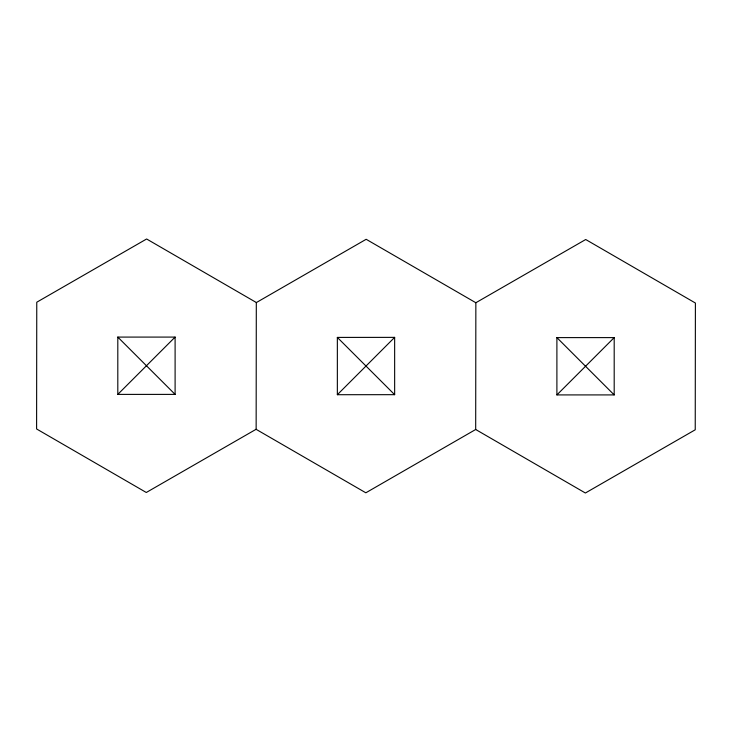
<?xml version="1.0" encoding="UTF-8"?>
<svg xmlns="http://www.w3.org/2000/svg" width="732" height="732" viewBox="0 0 732 732"><rect width="100%" height="100%" fill="white"/><g stroke="black" fill="none" stroke-linecap="round" stroke-linejoin="round"><path stroke-width="1.1" d="M475.69 429.492L475.855 302.737L585.71 239.51L695.4 303.03L695.235 429.785L585.38 493.011L475.69 429.492L365.835 492.801L256.145 429.345L256.31 302.508L146.62 238.989L36.765 302.215L36.6 428.97L146.29 492.49L256.145 429.263M175.104 337.086L117.806 394.392L117.806 337.086L175.104 337.086L175.104 394.392L117.806 394.392M394.649 337.37L337.351 394.713L337.351 337.415L394.649 337.37L394.649 394.676L337.351 394.713M614.194 337.608L556.896 394.914L556.896 337.608L614.194 337.608L614.194 394.914L556.896 394.914M256.31 302.591L366.165 239.291L475.855 302.737M556.896 337.608L614.194 394.914M337.351 337.415L394.649 394.676M117.806 337.086L175.104 394.392"/></g></svg>
